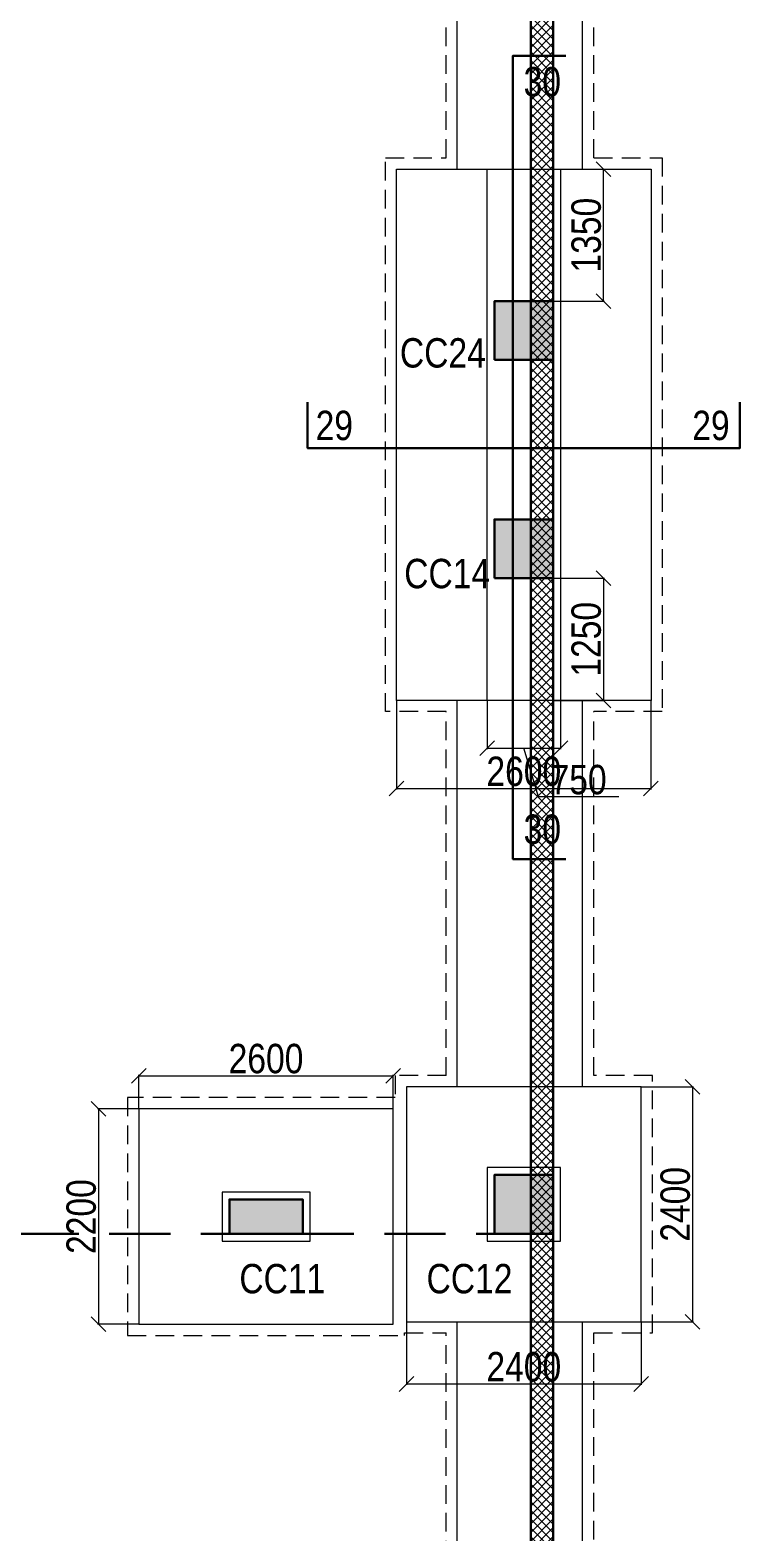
# Model space of a CAD drawing. Header units: millimetres. Extents: x 1112055 to 3390982, y -148532 to 766891.
# Drawn here: x 2925722 to 2932979, y 321869 to 337219 of the extents above; entities that cross this region are included whole.
import ezdxf

# ---------------------------------------------------------------- set-up
doc = ezdxf.new("R2010")
doc.units = ezdxf.units.MM
doc.header["$PDMODE"] = 35
doc.header["$PDSIZE"] = -25
doc.linetypes.add('DASHED2', pattern=[0.375, 0.25, -0.125])
doc.linetypes.add('Hidden', pattern=[9.525, 6.35, -3.175])
for name, color, linetype, lineweight in [('B COL. NO.', 3, 'Continuous', 20), ('B FINAL COLUMN', 1, 'Continuous', 30), ('B FOOTING', 49, 'Continuous', 20), ('B FOOTING DIM', 234, 'Continuous', 9), ('B HATCH', 250, 'Continuous', 0), ('B P.C.C', 251, 'Continuous', 0)]:
    doc.layers.add(name, color=color, linetype=linetype, lineweight=lineweight)
doc.layers.add('B Pedestal', color=7, linetype='Continuous', lineweight=9, true_color=0x5c8948)
doc.layers.add('B-COL HT', color=7, linetype='Continuous', lineweight=0, true_color=0x4e4f45)
doc.styles.add('SWINC', font='swissc.ttf')
doc.dimstyles.new('BHOOMI', dxfattribs={"dimtxt": 230, "dimasz": 150, "dimexe": 10, "dimexo": 0, "dimgap": 25, "dimtad": 1, "dimdec": 0, "dimzin": 0, "dimdsep": 46, "dimtxsty": 'SWINC', "dimblk": 'OBLIQUE', "dimcen": 0.09, "dimclrd": 250, "dimclre": 250, "dimclrt": 256, "dimaunit": 1, "dimadec": 3, "dimazin": 0, "dimtfac": 1, "dimtdec": 0, "dimtofl": 0, "dimtmove": 1, "dimatfit": 3, "dimfxl": 100, "dimtolj": 1, "dimtzin": 0, "dimlwd": 9, "dimlwe": 5, "dimarcsym": 0})

# ---------------------------------------------------------------- blocks, each defined once
blk = doc.blocks.new('_Oblique')
at = {"color": 0, "linetype": 'ByBlock', "lineweight": -2}
blk.add_line((-0.5, -0.5), (0.5, 0.5), dxfattribs=at)
blk = doc.blocks.new('*D5010')
at = {"layer": 'B FOOTING DIM', "color": 250, "lineweight": 5, "ltscale": 0.5, "transparency": 16777216}
for p, q in [((2926834, 326192), (2926834, 326540)), ((2926834, 326530), (2929434, 326530)), ((2929434, 326192), (2929434, 326540))]:
    blk.add_line(p, q, dxfattribs=at)
at = {"layer": 'Defpoints', "color": 0, "transparency": 16777216}
for p in [(2929434, 326530), (2926834, 326192), (2929434, 326192)]:
    blk.add_point(p, dxfattribs=at)
at = {"layer": 'B FOOTING DIM', "color": 250, "lineweight": 5, "transparency": 16777216, "xscale": 150, "yscale": 150, "zscale": 150, "rotation": 180}
blk.add_blockref('_Oblique', (2926834, 326530), dxfattribs=at)
at = {"layer": 'B FOOTING DIM', "color": 250, "lineweight": 5, "transparency": 16777216, "xscale": 150, "yscale": 150, "zscale": 150}
blk.add_blockref('_Oblique', (2929434, 326530), dxfattribs=at)
at = {"layer": 'B FOOTING DIM', "transparency": 16777216, "insert": (2928134, 326705), "char_height": 300, "attachment_point": 5, "style": 'SWINC'}
blk.add_mtext('\\A1;2600', dxfattribs=at)
blk = doc.blocks.new('*D5011')
at = {"layer": 'B FOOTING DIM', "color": 250, "lineweight": 5, "ltscale": 0.5, "transparency": 16777216}
for p, q in [((2926834, 326192), (2926411, 326192)), ((2926421, 326192), (2926421, 323992)), ((2926834, 323992), (2926411, 323992))]:
    blk.add_line(p, q, dxfattribs=at)
at = {"layer": 'Defpoints', "color": 0, "transparency": 16777216}
for p in [(2926834, 326192), (2926421, 323992), (2926834, 323992)]:
    blk.add_point(p, dxfattribs=at)
at = {"layer": 'B FOOTING DIM', "color": 250, "lineweight": 5, "transparency": 16777216, "xscale": 150, "yscale": 150, "zscale": 150}
for p, rotation in [((2926421, 326192), 90), ((2926421, 323992), 270)]:
    blk.add_blockref('_Oblique', p, dxfattribs=dict(at, rotation=rotation))
at = {"layer": 'B FOOTING DIM', "transparency": 16777216, "insert": (2926246, 325092), "char_height": 300, "attachment_point": 5, "rotation": 90, "style": 'SWINC'}
blk.add_mtext('\\A1;2200', dxfattribs=at)
blk = doc.blocks.new('*D5012')
at = {"layer": 'B FOOTING DIM', "color": 250, "lineweight": 5, "ltscale": 0.5, "transparency": 16777216}
for p, q in [((2929569, 324017), (2929569, 323371)), ((2931969, 324017), (2931969, 323371)), ((2929569, 323381), (2931969, 323381))]:
    blk.add_line(p, q, dxfattribs=at)
at = {"layer": 'Defpoints', "color": 0, "transparency": 16777216}
for p in [(2929569, 324017), (2931969, 324017), (2931969, 323381)]:
    blk.add_point(p, dxfattribs=at)
at = {"layer": 'B FOOTING DIM', "color": 250, "lineweight": 5, "transparency": 16777216, "xscale": 150, "yscale": 150, "zscale": 150, "rotation": 180}
blk.add_blockref('_Oblique', (2929569, 323381), dxfattribs=at)
at = {"layer": 'B FOOTING DIM', "color": 250, "lineweight": 5, "transparency": 16777216, "xscale": 150, "yscale": 150, "zscale": 150}
blk.add_blockref('_Oblique', (2931969, 323381), dxfattribs=at)
at = {"layer": 'B FOOTING DIM', "transparency": 16777216, "insert": (2930769, 323556), "char_height": 300, "attachment_point": 5, "style": 'SWINC'}
blk.add_mtext('\\A1;2400', dxfattribs=at)
blk = doc.blocks.new('*D5013')
at = {"layer": 'B FOOTING DIM', "color": 250, "lineweight": 5, "ltscale": 0.5, "transparency": 16777216}
for p, q in [((2931969, 326417), (2932503, 326417)), ((2932493, 326417), (2932493, 324017)), ((2931969, 324017), (2932503, 324017))]:
    blk.add_line(p, q, dxfattribs=at)
at = {"layer": 'Defpoints', "color": 0, "transparency": 16777216}
for p in [(2931969, 326417), (2931969, 324017), (2932493, 324017)]:
    blk.add_point(p, dxfattribs=at)
at = {"layer": 'B FOOTING DIM', "color": 250, "lineweight": 5, "transparency": 16777216, "xscale": 150, "yscale": 150, "zscale": 150}
for p, rotation in [((2932493, 326417), 90), ((2932493, 324017), 270)]:
    blk.add_blockref('_Oblique', p, dxfattribs=dict(at, rotation=rotation))
at = {"layer": 'B FOOTING DIM', "transparency": 16777216, "insert": (2932318, 325217), "char_height": 300, "attachment_point": 5, "rotation": 90, "style": 'SWINC'}
blk.add_mtext('\\A1;2400', dxfattribs=at)
blk = doc.blocks.new('*D5102')
at = {"layer": 'B FOOTING DIM', "color": 250, "lineweight": 5, "ltscale": 0.5, "transparency": 16777216}
for p, q in [((2930394, 330367), (2930394, 329869)), ((2931144, 330367), (2931144, 329869)), ((2930394, 329879), (2931144, 329879)), ((2930918, 329381), (2930769, 329879)), ((2931740, 329381), (2930918, 329381))]:
    blk.add_line(p, q, dxfattribs=at)
at = {"layer": 'Defpoints', "color": 0, "transparency": 16777216}
for p in [(2930394, 330367), (2931144, 330367), (2931144, 329879)]:
    blk.add_point(p, dxfattribs=at)
at = {"layer": 'B FOOTING DIM', "color": 250, "lineweight": 5, "transparency": 16777216, "xscale": 150, "yscale": 150, "zscale": 150, "rotation": 180}
blk.add_blockref('_Oblique', (2930394, 329879), dxfattribs=at)
at = {"layer": 'B FOOTING DIM', "color": 250, "lineweight": 5, "transparency": 16777216, "xscale": 150, "yscale": 150, "zscale": 150}
blk.add_blockref('_Oblique', (2931144, 329879), dxfattribs=at)
at = {"layer": 'B FOOTING DIM', "transparency": 16777216, "insert": (2931329, 329556), "char_height": 300, "attachment_point": 5, "style": 'SWINC'}
blk.add_mtext('\\A1;750', dxfattribs=at)
blk = doc.blocks.new('*D5103')
at = {"layer": 'B FOOTING DIM', "color": 250, "lineweight": 5, "ltscale": 0.5, "transparency": 16777216}
for p, q in [((2929469, 330367), (2929469, 329456)), ((2932069, 330367), (2932069, 329456)), ((2929469, 329466), (2932069, 329466))]:
    blk.add_line(p, q, dxfattribs=at)
at = {"layer": 'Defpoints', "color": 0, "transparency": 16777216}
for p in [(2929469, 330367), (2932069, 330367), (2932069, 329466)]:
    blk.add_point(p, dxfattribs=at)
at = {"layer": 'B FOOTING DIM', "color": 250, "lineweight": 5, "transparency": 16777216, "xscale": 150, "yscale": 150, "zscale": 150, "rotation": 180}
blk.add_blockref('_Oblique', (2929469, 329466), dxfattribs=at)
at = {"layer": 'B FOOTING DIM', "color": 250, "lineweight": 5, "transparency": 16777216, "xscale": 150, "yscale": 150, "zscale": 150}
blk.add_blockref('_Oblique', (2932069, 329466), dxfattribs=at)
at = {"layer": 'B FOOTING DIM', "transparency": 16777216, "insert": (2930769, 329641), "char_height": 300, "attachment_point": 5, "style": 'SWINC'}
blk.add_mtext('\\A1;2600', dxfattribs=at)
blk = doc.blocks.new('*D5104')
at = {"layer": 'B FOOTING DIM', "color": 250, "lineweight": 5, "ltscale": 0.5, "transparency": 16777216}
for p, q in [((2931069, 335797), (2931593, 335797)), ((2931583, 334447), (2931583, 335797)), ((2931069, 334447), (2931593, 334447))]:
    blk.add_line(p, q, dxfattribs=at)
at = {"layer": 'Defpoints', "color": 0, "transparency": 16777216}
for p in [(2931069, 335797), (2931583, 335797), (2931069, 334447)]:
    blk.add_point(p, dxfattribs=at)
at = {"layer": 'B FOOTING DIM', "color": 250, "lineweight": 5, "transparency": 16777216, "xscale": 150, "yscale": 150, "zscale": 150}
for p, rotation in [((2931583, 335797), 90), ((2931583, 334447), 270)]:
    blk.add_blockref('_Oblique', p, dxfattribs=dict(at, rotation=rotation))
at = {"layer": 'B FOOTING DIM', "transparency": 16777216, "insert": (2931408, 335122), "char_height": 300, "attachment_point": 5, "rotation": 90, "style": 'SWINC'}
blk.add_mtext('\\A1;1350', dxfattribs=at)
blk = doc.blocks.new('*D5105')
at = {"layer": 'B FOOTING DIM', "color": 250, "lineweight": 5, "ltscale": 0.5, "transparency": 16777216}
for p, q in [((2931069, 331617), (2931593, 331617)), ((2931583, 331617), (2931583, 330367)), ((2931069, 330367), (2931593, 330367))]:
    blk.add_line(p, q, dxfattribs=at)
at = {"layer": 'Defpoints', "color": 0, "transparency": 16777216}
for p in [(2931069, 331617), (2931069, 330367), (2931583, 330367)]:
    blk.add_point(p, dxfattribs=at)
at = {"layer": 'B FOOTING DIM', "color": 250, "lineweight": 5, "transparency": 16777216, "xscale": 150, "yscale": 150, "zscale": 150}
for p, rotation in [((2931583, 331617), 90), ((2931583, 330367), 270)]:
    blk.add_blockref('_Oblique', p, dxfattribs=dict(at, rotation=rotation))
at = {"layer": 'B FOOTING DIM', "transparency": 16777216, "insert": (2931408, 330992), "char_height": 300, "attachment_point": 5, "rotation": 90, "style": 'SWINC'}
blk.add_mtext('\\A1;1250', dxfattribs=at)

msp = doc.modelspace()

# ---------------------------------------------------------------- hatches: boundary and pattern name
at = {"layer": 'B HATCH', "lineweight": 0}
h = msp.add_hatch(dxfattribs=at)
h.set_pattern_fill('ANSI37', color=250, scale=20, style=0)
h.set_pattern_definition([(45, (1154208.626, -149308.41), (-44.9012806, 44.9012806), []), (135, (1154208.626, -149308.41), (-44.9012806, -44.9012806), [])])
h.paths.add_polyline_path([(2930839.2, 369281.5), (2930839.2, 372824.4), (2923664.2, 372698.5), (2923664.2, 369281.7)], flags=16)
h.paths.add_polyline_path([(2904975.2, 369828.2), (2909924.2, 369828.2), (2909924.2, 372457.1), (2904975.2, 372370.2)], flags=16)
h.paths.add_polyline_path([(2911814.2, 372490.5), (2912264.2, 372498.4), (2912264.2, 369281.2), (2911814.2, 369281.2)], flags=16)
h.paths.add_polyline_path([(2867749.2, 369013), (2867749.2, 260347.4), (2918209.2, 260347.4), (2918209.2, 300147.4), (2930839.2, 300147.4), (2930839.2, 369051.5), (2911800.8, 369052), (2911800.8, 366392.4), (2911584.2, 366392.4), (2911584.2, 372486.5), (2910154.2, 372461.4), (2910154.2, 366392.4), (2909924.2, 366392.4), (2909924.2, 369598.2), (2900473.2, 369598.2), (2900473.2, 369013)], flags=16)
h.paths.add_polyline_path([(2923438.8, 372694.5), (2923438.8, 369281.7), (2916009.2, 369281.9), (2916009.2, 372564.1)], flags=16)
h.paths.add_polyline_path([(2912494.2, 369282), (2912494.2, 372502.4), (2915779.2, 372560.1), (2915779.2, 369281.9)], flags=16)
h.paths.add_polyline_path([(2900243.2, 369243), (2867519.2, 369243), (2867519.2, 260117.4), (2918439.2, 260117.4), (2918439.2, 299917.4), (2931069.2, 299917.4), (2931069.2, 373058.5), (2904745.2, 372596.5), (2904745.2, 369828.2), (2900243.2, 369828.2)])
at = {"layer": 'B-COL HT', "lineweight": 0}
h = msp.add_hatch(color=250, dxfattribs=at)
h.dxf.hatch_style = 1
h.paths.add_polyline_path([(2930469.2, 333847.4), (2931069.2, 333847.4), (2931069.2, 334447.4), (2930469.2, 334447.4)])
h = msp.add_hatch(color=250, dxfattribs=at)
h.dxf.hatch_style = 1
h.paths.add_polyline_path([(2930469.2, 331617.4), (2931069.2, 331617.4), (2931069.2, 332217.4), (2930469.2, 332217.4)])
h = msp.add_hatch(color=250, dxfattribs=at)
h.dxf.hatch_style = 1
h.paths.add_polyline_path([(2930469.2, 324917.4), (2931069.2, 324917.4), (2931069.2, 325517.4), (2930469.2, 325517.4)])
h = msp.add_hatch(color=250, dxfattribs=at)
h.dxf.hatch_style = 1
h.paths.add_polyline_path([(2927759.2, 324917.4), (2928509.4, 324917.4), (2928509.4, 325267.4), (2927759.2, 325267.4)])

# ---------------------------------------------------------------- linework, layer by layer
at = {"color": 16, "linetype": 'DASHED2', "lineweight": 30, "ltscale": 2500}
msp.add_lwpolyline([(2878719.2, 324917.4), (2931069.2, 324917.4), (2931069.2, 366762.4), (2878719.2, 366762.4)], close=True, dxfattribs=at)
at = {"color": 6, "lineweight": 30}
for points in [[(2931198.5, 336955.5), (2930658.5, 336955.5), (2930658.5, 328745.5), (2931198.5, 328745.5)], [(2928558.5, 333415.5), (2928558.5, 332945.5), (2932978.5, 332945.5), (2932978.5, 333415.5)]]:
    msp.add_lwpolyline(points, dxfattribs=at)
at = {"layer": 'B FINAL COLUMN', "color": 16, "lineweight": 30}
msp.add_lwpolyline([(2900243.2, 369243), (2867519.2, 369243), (2867519.2, 260117.4), (2918439.2, 260117.4), (2918439.2, 299917.4), (2931069.2, 299917.4), (2931069.2, 373058.5), (2904745.2, 372596.5), (2904745.2, 369828.2), (2900243.2, 369828.2), (2900243.2, 369243)], dxfattribs=at)
msp.add_lwpolyline([(2867749.2, 260347.4), (2918209.2, 260347.4), (2918209.2, 300147.4), (2930839.2, 300147.4), (2930839.2, 369051.5), (2911800.8, 369052), (2911800.8, 366392.4), (2911584.2, 366392.4), (2911584.2, 372486.5), (2910154.2, 372461.4), (2910154.2, 366392.4), (2909924.2, 366392.4), (2909924.2, 369598.2), (2900473.2, 369598.2), (2900473.2, 369013), (2867749.2, 369013)], close=True, dxfattribs=at)
at = {"layer": 'B FINAL COLUMN'}
for points in [[(2930469.2, 333847.4), (2931069.2, 333847.4), (2931069.2, 334447.4), (2930469.2, 334447.4)], [(2930469.2, 331617.4), (2931069.2, 331617.4), (2931069.2, 332217.4), (2930469.2, 332217.4)], [(2930469.2, 324917.4), (2931069.2, 324917.4), (2931069.2, 325517.4), (2930469.2, 325517.4)], [(2927759.2, 324917.4), (2928509.4, 324917.4), (2928509.4, 325267.4), (2927759.2, 325267.4)]]:
    msp.add_lwpolyline(points, close=True, dxfattribs=at)
at = {"layer": 'B FOOTING'}
for points in [[(2930089.2, 335797.4), (2930089.2, 340592.4)], [(2931369.2, 335797.4), (2931369.2, 340592.4)], [(2930089.2, 326417.4), (2930089.2, 330367.4)], [(2931369.2, 326417.4), (2931369.2, 330367.4)], [(2899375.2, 259817.4), (2918739.2, 259817.4), (2918739.2, 299617.4), (2931369.2, 299617.4), (2931369.2, 324017.4)], [(2899375.2, 261097.4), (2917459.2, 261097.4), (2917459.2, 300897.4), (2930089.2, 300897.4), (2930089.2, 324017.4)]]:
    msp.add_lwpolyline(points, dxfattribs=at)
for points in [[(2929469.2, 335797.4), (2932069.2, 335797.4), (2932069.2, 330367.4), (2929469.2, 330367.4)], [(2929569.2, 324017.4), (2931969.2, 324017.4), (2931969.2, 326417.4), (2929569.2, 326417.4)], [(2926834.3, 326192.4), (2926834.3, 323992.4), (2929434.3, 323992.4), (2929434.3, 326192.4)]]:
    msp.add_lwpolyline(points, close=True, dxfattribs=at)
at = {"layer": 'B P.C.C', "color": 250, "linetype": 'Hidden', "lineweight": 0, "ltscale": 30}
for points in [[(2929974.2, 335912.4), (2929974.2, 340477.4)], [(2931484.2, 335912.4), (2931484.2, 340477.4)], [(2929974.2, 330252.4), (2929354.2, 330252.4), (2929354.2, 335912.4), (2929974.2, 335912.4)], [(2931484.2, 335912.4), (2932184.2, 335912.4), (2932184.2, 330252.4), (2931484.2, 330252.4)], [(2929974.2, 326532.4), (2929974.2, 330252.4)], [(2931484.2, 326532.4), (2931484.2, 330252.4)], [(2929974.2, 326532.4), (2929454.2, 326532.4), (2929454.2, 326307.4)], [(2931484.2, 323902.4), (2932084.2, 323902.4), (2932084.2, 326532.4), (2931484.2, 326532.4)], [(2929454.2, 326307.4), (2926719.3, 326307.4), (2926719.3, 323877.4), (2929549.3, 323877.4), (2929549.3, 323902.4)], [(2899490.2, 259702.4), (2918854.2, 259702.4), (2918854.2, 299502.4), (2931484.2, 299502.4), (2931484.2, 323902.4)], [(2902584.2, 261212.4), (2917344.2, 261212.4), (2917344.2, 301012.4), (2929974.2, 301012.4), (2929974.2, 323902.4)], [(2929549.3, 323902.4), (2929974.2, 323902.4)]]:
    msp.add_lwpolyline(points, dxfattribs=at)
at = {"layer": 'B Pedestal', "color": 87, "lineweight": 9}
for points in [[(2930394.2, 335797.4), (2931144.2, 335797.4), (2931144.2, 330367.4), (2930394.2, 330367.4)], [(2930394.2, 324842.4), (2931144.2, 324842.4), (2931144.2, 325592.4), (2930394.2, 325592.4)], [(2927684.2, 324842.4), (2928584.4, 324842.4), (2928584.4, 325342.4), (2927684.2, 325342.4)]]:
    msp.add_lwpolyline(points, close=True, dxfattribs=at)

# ---------------------------------------------------------------- texts
at = {"color": 6, "lineweight": 30, "style": 'SWINC'}
for s, p in [('30', (2930767, 336541)), ('29', (2928640.9, 333027.7)), ('29', (2932490.9, 333027.7)), ('30', (2930767, 328901))]:
    msp.add_text(s, height=300, dxfattribs=at).set_placement(p)
at = {"layer": 'B COL. NO.', "style": 'SWINC'}
for s, p in [('CC24', (2929502.6, 333769.3)), ('CC14', (2929546.7, 331513.9)), ('CC11', (2927861.5, 324307.8)), ('CC12', (2929774.9, 324307.8))]:
    msp.add_text(s, height=300, dxfattribs=at).set_placement(p)

# ---------------------------------------------------------------- dimensions: what is measured, and where the dimension line sits
at = {"layer": 'B FOOTING DIM', "color": 250, "ltscale": 0.5}
for base, p1, p2, picture, middle in [((2931582.6, 335797.4), (2931069.2, 334447.4), (2931069.2, 335797.4), '*D5104', (2931407.6, 335122.4)), ((2931582.6, 330367.4), (2931069.2, 331617.4), (2931069.2, 330367.4), '*D5105', (2931407.6, 330992.4)), ((2932493.2, 324017.4), (2931969.2, 326417.4), (2931969.2, 324017.4), '*D5013', (2932318.2, 325217.4)), ((2926420.5, 323992.4), (2926834.3, 326192.4), (2926834.3, 323992.4), '*D5011', (2926245.5, 325092.4))]:
    dim = msp.add_linear_dim(base=base, p1=p1, p2=p2, angle=90, dimstyle='BHOOMI', override={"dimtxt": 300, "dimlwd": 5}, dxfattribs=at)
    dim.commit()
    dim.dimension.update_dxf_attribs({"geometry": picture, "text_midpoint": middle})
for base, p1, p2, picture, middle in [((2932069.2, 329465.6), (2929469.2, 330367.4), (2932069.2, 330367.4), '*D5103', (2930769.2, 329640.6)), ((2931144.2, 329878.7), (2930394.2, 330367.4), (2931144.2, 330367.4), '*D5102', (2930943.4, 329556.2)), ((2929434.3, 326530.5), (2926834.3, 326192.4), (2929434.3, 326192.4), '*D5010', (2928134.3, 326705.5)), ((2931969.2, 323381.3), (2929569.2, 324017.4), (2931969.2, 324017.4), '*D5012', (2930769.2, 323556.3))]:
    dim = msp.add_linear_dim(base=base, p1=p1, p2=p2, dimstyle='BHOOMI', override={"dimtxt": 300, "dimlwd": 5}, dxfattribs=at)
    dim.commit()
    dim.dimension.update_dxf_attribs({"geometry": picture, "text_midpoint": middle})

doc.saveas('drawing.dxf')
